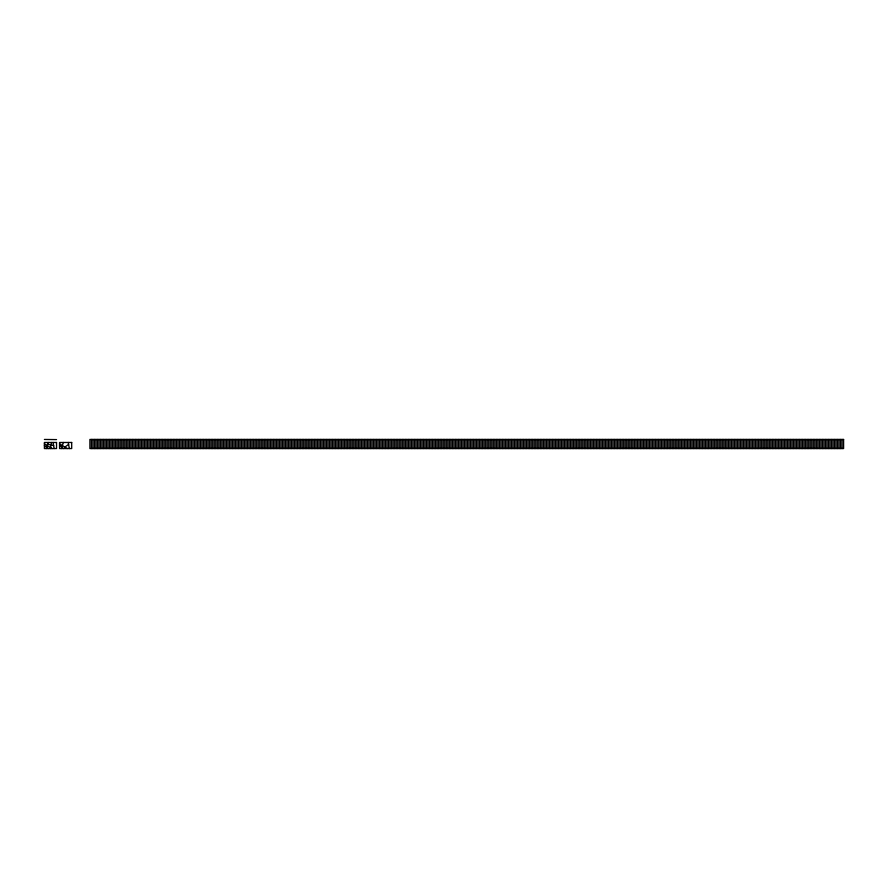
<?xml version="1.0" encoding="UTF-8"?>
<svg xmlns="http://www.w3.org/2000/svg" width="888" height="888" viewBox="0 0 888 888"><rect width="100%" height="100%" fill="white"/><g stroke="black" fill="none" stroke-linecap="round" stroke-linejoin="round"><path stroke-width="1.33" d="M51.437 442.479L50.461 448.551M46.243 448.551L48.185 442.479M61.405 448.551L63.348 442.479M64.868 447.075L68.598 444.4M44.4 439.449L56.532 439.604M47.619 444.222L53.635 445.521M59.563 443.811L67.266 448.551M44.4 443.811L52.103 448.551M59.563 445.521L63.425 448.551M44.4 445.521L48.252 448.551M68.265 442.479L69.331 448.551M53.091 442.479L54.168 448.551M842.079 439.449L842.079 448.551M840.57 439.449L840.57 448.551M839.049 439.449L839.049 448.551M837.539 439.449L837.539 448.551M836.019 439.449L836.019 448.551M834.498 439.449L834.498 448.551M832.988 439.449L832.988 448.551M831.468 439.449L831.468 448.551M829.947 439.449L829.947 448.551M828.437 439.449L828.437 448.551M826.917 439.449L826.917 448.551M825.407 439.449L825.407 448.551M823.886 439.449L823.886 448.551M822.366 439.449L822.366 448.551M820.856 439.449L820.856 448.551M819.335 439.449L819.335 448.551M817.815 439.449L817.815 448.551M816.305 439.449L816.305 448.551M814.784 439.449L814.784 448.551M813.275 439.449L813.275 448.551M811.754 439.449L811.754 448.551M810.233 439.449L810.233 448.551M808.724 439.449L808.724 448.551M807.203 439.449L807.203 448.551M805.682 439.449L805.682 448.551M804.173 439.449L804.173 448.551M802.652 439.449L802.652 448.551M801.143 439.449L801.143 448.551M799.622 439.449L799.622 448.551M798.101 439.449L798.101 448.551M796.591 439.449L796.591 448.551M795.071 439.449L795.071 448.551M793.55 439.449L793.55 448.551M792.041 439.449L792.041 448.551M790.52 439.449L790.52 448.551M789.01 439.449L789.01 448.551M787.49 439.449L787.49 448.551M785.969 439.449L785.969 448.551M784.459 439.449L784.459 448.551M782.939 439.449L782.939 448.551M781.418 439.449L781.418 448.551M779.908 439.449L779.908 448.551M778.388 439.449L778.388 448.551M776.878 439.449L776.878 448.551M775.357 439.449L775.357 448.551M773.837 439.449L773.837 448.551M772.327 439.449L772.327 448.551M770.806 439.449L770.806 448.551M769.297 439.449L769.297 448.551M767.776 439.449L767.776 448.551M766.255 439.449L766.255 448.551M764.746 439.449L764.746 448.551M763.225 439.449L763.225 448.551M761.704 439.449L761.704 448.551M760.195 439.449L760.195 448.551M758.674 439.449L758.674 448.551M757.164 439.449L757.164 448.551M755.644 439.449L755.644 448.551M754.123 439.449L754.123 448.551M752.613 439.449L752.613 448.551M751.093 439.449L751.093 448.551M749.572 439.449L749.572 448.551M748.062 439.449L748.062 448.551M746.542 439.449L746.542 448.551M745.032 439.449L745.032 448.551M743.511 439.449L743.511 448.551M741.991 439.449L741.991 448.551M740.481 439.449L740.481 448.551M738.96 439.449L738.96 448.551M737.44 439.449L737.44 448.551M735.93 439.449L735.93 448.551M734.409 439.449L734.409 448.551M732.9 439.449L732.9 448.551M731.379 439.449L731.379 448.551M729.858 439.449L729.858 448.551M728.349 439.449L728.349 448.551M726.828 439.449L726.828 448.551M725.307 439.449L725.307 448.551M723.798 439.449L723.798 448.551M722.277 439.449L722.277 448.551M720.767 439.449L720.767 448.551M719.247 439.449L719.247 448.551M717.726 439.449L717.726 448.551M716.216 439.449L716.216 448.551M714.696 439.449L714.696 448.551M713.175 439.449L713.175 448.551M711.665 439.449L711.665 448.551M710.145 439.449L710.145 448.551M708.635 439.449L708.635 448.551M707.114 439.449L707.114 448.551M705.594 439.449L705.594 448.551M704.084 439.449L704.084 448.551M702.563 439.449L702.563 448.551M701.043 439.449L701.043 448.551M699.533 439.449L699.533 448.551M698.012 439.449L698.012 448.551M696.503 439.449L696.503 448.551M694.982 439.449L694.982 448.551M693.461 439.449L693.461 448.551M691.952 439.449L691.952 448.551M690.431 439.449L690.431 448.551M688.922 439.449L688.922 448.551M687.401 439.449L687.401 448.551M685.88 439.449L685.88 448.551M684.37 439.449L684.37 448.551M682.85 439.449L682.85 448.551M681.329 439.449L681.329 448.551M679.82 439.449L679.82 448.551M678.299 439.449L678.299 448.551M676.789 439.449L676.789 448.551M675.269 439.449L675.269 448.551M673.748 439.449L673.748 448.551M672.238 439.449L672.238 448.551M670.718 439.449L670.718 448.551M669.197 439.449L669.197 448.551M667.687 439.449L667.687 448.551M666.167 439.449L666.167 448.551M664.657 439.449L664.657 448.551M663.136 439.449L663.136 448.551M661.615 439.449L661.615 448.551M660.106 439.449L660.106 448.551M658.585 439.449L658.585 448.551M657.065 439.449L657.065 448.551M655.555 439.449L655.555 448.551M654.034 439.449L654.034 448.551M652.525 439.449L652.525 448.551M651.004 439.449L651.004 448.551M649.483 439.449L649.483 448.551M647.974 439.449L647.974 448.551M646.453 439.449L646.453 448.551M644.932 439.449L644.932 448.551M643.423 439.449L643.423 448.551M641.902 439.449L641.902 448.551M640.392 439.449L640.392 448.551M638.872 439.449L638.872 448.551M637.351 439.449L637.351 448.551M635.841 439.449L635.841 448.551M634.321 439.449L634.321 448.551M632.8 439.449L632.8 448.551M631.29 439.449L631.29 448.551M629.77 439.449L629.77 448.551M628.26 439.449L628.26 448.551M626.739 439.449L626.739 448.551M625.219 439.449L625.219 448.551M623.709 439.449L623.709 448.551M622.188 439.449L622.188 448.551M620.679 439.449L620.679 448.551M619.158 439.449L619.158 448.551M617.637 439.449L617.637 448.551M616.128 439.449L616.128 448.551M614.607 439.449L614.607 448.551M613.086 439.449L613.086 448.551M611.577 439.449L611.577 448.551M610.056 439.449L610.056 448.551M608.546 439.449L608.546 448.551M607.026 439.449L607.026 448.551M605.505 439.449L605.505 448.551M603.995 439.449L603.995 448.551M602.475 439.449L602.475 448.551M600.954 439.449L600.954 448.551M599.444 439.449L599.444 448.551M597.924 439.449L597.924 448.551M596.414 439.449L596.414 448.551M594.893 439.449L594.893 448.551M593.373 439.449L593.373 448.551M591.863 439.449L591.863 448.551M590.342 439.449L590.342 448.551M588.822 439.449L588.822 448.551M587.312 439.449L587.312 448.551M585.791 439.449L585.791 448.551M584.282 439.449L584.282 448.551M582.761 439.449L582.761 448.551M581.24 439.449L581.24 448.551M579.731 439.449L579.731 448.551M578.21 439.449L578.21 448.551M576.689 439.449L576.689 448.551M575.18 439.449L575.18 448.551M573.659 439.449L573.659 448.551M572.15 439.449L572.15 448.551M570.629 439.449L570.629 448.551M569.108 439.449L569.108 448.551M567.599 439.449L567.599 448.551M566.078 439.449L566.078 448.551M564.557 439.449L564.557 448.551M563.048 439.449L563.048 448.551M561.527 439.449L561.527 448.551M560.017 439.449L560.017 448.551M558.496 439.449L558.496 448.551M556.976 439.449L556.976 448.551M555.466 439.449L555.466 448.551M553.946 439.449L553.946 448.551M552.436 439.449L552.436 448.551M550.915 439.449L550.915 448.551M549.394 439.449L549.394 448.551M547.885 439.449L547.885 448.551M546.364 439.449L546.364 448.551M544.844 439.449L544.844 448.551M543.334 439.449L543.334 448.551M541.813 439.449L541.813 448.551M540.304 439.449L540.304 448.551M538.783 439.449L538.783 448.551M537.262 439.449L537.262 448.551M535.753 439.449L535.753 448.551M534.232 439.449L534.232 448.551M532.711 439.449L532.711 448.551M531.202 439.449L531.202 448.551M529.681 439.449L529.681 448.551M528.171 439.449L528.171 448.551M526.651 439.449L526.651 448.551M525.13 439.449L525.13 448.551M523.62 439.449L523.62 448.551M522.1 439.449L522.1 448.551M520.579 439.449L520.579 448.551M519.069 439.449L519.069 448.551M517.549 439.449L517.549 448.551M516.039 439.449L516.039 448.551M514.518 439.449L514.518 448.551M512.998 439.449L512.998 448.551M511.488 439.449L511.488 448.551M509.967 439.449L509.967 448.551M508.447 439.449L508.447 448.551M506.937 439.449L506.937 448.551M505.416 439.449L505.416 448.551M503.907 439.449L503.907 448.551M502.386 439.449L502.386 448.551M500.865 439.449L500.865 448.551M499.356 439.449L499.356 448.551M497.835 439.449L497.835 448.551M496.314 439.449L496.314 448.551M494.805 439.449L494.805 448.551M493.284 439.449L493.284 448.551M491.774 439.449L491.774 448.551M490.254 439.449L490.254 448.551M488.733 439.449L488.733 448.551M487.223 439.449L487.223 448.551M485.703 439.449L485.703 448.551M484.182 439.449L484.182 448.551M482.672 439.449L482.672 448.551M481.152 439.449L481.152 448.551M479.642 439.449L479.642 448.551M478.121 439.449L478.121 448.551M476.601 439.449L476.601 448.551M475.091 439.449L475.091 448.551M473.57 439.449L473.57 448.551M472.061 439.449L472.061 448.551M470.54 439.449L470.54 448.551M469.019 439.449L469.019 448.551M467.51 439.449L467.51 448.551M465.989 439.449L465.989 448.551M464.468 439.449L464.468 448.551M462.959 439.449L462.959 448.551M461.438 439.449L461.438 448.551M459.929 439.449L459.929 448.551M458.408 439.449L458.408 448.551M456.887 439.449L456.887 448.551M455.378 439.449L455.378 448.551M453.857 439.449L453.857 448.551M452.336 439.449L452.336 448.551M450.827 439.449L450.827 448.551M449.306 439.449L449.306 448.551M447.796 439.449L447.796 448.551M446.276 439.449L446.276 448.551M444.755 439.449L444.755 448.551M443.245 439.449L443.245 448.551M441.725 439.449L441.725 448.551M440.204 439.449L440.204 448.551M438.694 439.449L438.694 448.551M437.174 439.449L437.174 448.551M435.664 439.449L435.664 448.551M434.143 439.449L434.143 448.551M432.623 439.449L432.623 448.551M431.113 439.449L431.113 448.551M429.592 439.449L429.592 448.551M428.072 439.449L428.072 448.551M426.562 439.449L426.562 448.551M425.041 439.449L425.041 448.551M423.532 439.449L423.532 448.551M422.011 439.449L422.011 448.551M420.49 439.449L420.49 448.551M418.981 439.449L418.981 448.551M417.46 439.449L417.46 448.551M415.939 439.449L415.939 448.551M414.43 439.449L414.43 448.551M412.909 439.449L412.909 448.551M411.399 439.449L411.399 448.551M409.879 439.449L409.879 448.551M408.358 439.449L408.358 448.551M406.848 439.449L406.848 448.551M405.328 439.449L405.328 448.551M403.818 439.449L403.818 448.551M402.297 439.449L402.297 448.551M400.777 439.449L400.777 448.551M399.267 439.449L399.267 448.551M397.746 439.449L397.746 448.551M396.226 439.449L396.226 448.551M394.716 439.449L394.716 448.551M393.195 439.449L393.195 448.551M391.686 439.449L391.686 448.551M390.165 439.449L390.165 448.551M388.644 439.449L388.644 448.551M387.135 439.449L387.135 448.551M385.614 439.449L385.614 448.551M384.093 439.449L384.093 448.551M382.584 439.449L382.584 448.551M381.063 439.449L381.063 448.551M379.553 439.449L379.553 448.551M378.033 439.449L378.033 448.551M376.512 439.449L376.512 448.551M375.002 439.449L375.002 448.551M373.482 439.449L373.482 448.551M371.961 439.449L371.961 448.551M370.451 439.449L370.451 448.551M368.931 439.449L368.931 448.551M367.421 439.449L367.421 448.551M365.9 439.449L365.9 448.551M364.38 439.449L364.38 448.551M362.87 439.449L362.87 448.551M361.349 439.449L361.349 448.551M359.829 439.449L359.829 448.551M358.319 439.449L358.319 448.551M356.798 439.449L356.798 448.551M355.289 439.449L355.289 448.551M353.768 439.449L353.768 448.551M352.247 439.449L352.247 448.551M350.738 439.449L350.738 448.551M349.217 439.449L349.217 448.551M347.696 439.449L347.696 448.551M346.187 439.449L346.187 448.551M344.666 439.449L344.666 448.551M343.156 439.449L343.156 448.551M341.636 439.449L341.636 448.551M340.115 439.449L340.115 448.551M338.606 439.449L338.606 448.551M337.085 439.449L337.085 448.551M335.564 439.449L335.564 448.551M334.055 439.449L334.055 448.551M332.534 439.449L332.534 448.551M331.024 439.449L331.024 448.551M329.504 439.449L329.504 448.551M327.983 439.449L327.983 448.551M326.473 439.449L326.473 448.551M324.953 439.449L324.953 448.551M323.443 439.449L323.443 448.551M321.922 439.449L321.922 448.551M320.401 439.449L320.401 448.551M318.892 439.449L318.892 448.551M317.371 439.449L317.371 448.551M315.851 439.449L315.851 448.551M314.341 439.449L314.341 448.551M312.82 439.449L312.82 448.551M311.311 439.449L311.311 448.551M309.79 439.449L309.79 448.551M308.269 439.449L308.269 448.551M306.76 439.449L306.76 448.551M305.239 439.449L305.239 448.551M303.718 439.449L303.718 448.551M302.209 439.449L302.209 448.551M300.688 439.449L300.688 448.551M299.178 439.449L299.178 448.551M297.658 439.449L297.658 448.551M296.137 439.449L296.137 448.551M294.627 439.449L294.627 448.551M293.107 439.449L293.107 448.551M291.586 439.449L291.586 448.551M290.076 439.449L290.076 448.551M288.556 439.449L288.556 448.551M287.046 439.449L287.046 448.551M285.525 439.449L285.525 448.551M284.005 439.449L284.005 448.551M282.495 439.449L282.495 448.551M280.974 439.449L280.974 448.551M279.454 439.449L279.454 448.551M277.944 439.449L277.944 448.551M276.423 439.449L276.423 448.551M274.914 439.449L274.914 448.551M273.393 439.449L273.393 448.551M271.872 439.449L271.872 448.551M270.363 439.449L270.363 448.551M268.842 439.449L268.842 448.551M267.321 439.449L267.321 448.551M265.812 439.449L265.812 448.551M264.291 439.449L264.291 448.551M262.781 439.449L262.781 448.551M261.261 439.449L261.261 448.551M259.74 439.449L259.74 448.551M258.23 439.449L258.23 448.551M256.71 439.449L256.71 448.551M255.2 439.449L255.2 448.551M253.679 439.449L253.679 448.551M252.159 439.449L252.159 448.551M250.649 439.449L250.649 448.551M249.128 439.449L249.128 448.551M247.608 439.449L247.608 448.551M246.098 439.449L246.098 448.551M244.577 439.449L244.577 448.551M243.068 439.449L243.068 448.551M241.547 439.449L241.547 448.551M240.026 439.449L240.026 448.551M238.517 439.449L238.517 448.551M236.996 439.449L236.996 448.551M235.475 439.449L235.475 448.551M233.966 439.449L233.966 448.551M232.445 439.449L232.445 448.551M230.936 439.449L230.936 448.551M229.415 439.449L229.415 448.551M227.894 439.449L227.894 448.551M226.385 439.449L226.385 448.551M224.864 439.449L224.864 448.551M223.343 439.449L223.343 448.551M221.834 439.449L221.834 448.551M220.313 439.449L220.313 448.551M218.803 439.449L218.803 448.551M217.283 439.449L217.283 448.551M215.762 439.449L215.762 448.551M214.252 439.449L214.252 448.551M212.732 439.449L212.732 448.551M211.211 439.449L211.211 448.551M209.701 439.449L209.701 448.551M208.181 439.449L208.181 448.551M206.671 439.449L206.671 448.551M205.15 439.449L205.15 448.551M203.63 439.449L203.63 448.551M202.12 439.449L202.12 448.551M200.599 439.449L200.599 448.551M199.079 439.449L199.079 448.551M197.569 439.449L197.569 448.551M196.048 439.449L196.048 448.551M194.539 439.449L194.539 448.551M193.018 439.449L193.018 448.551M191.497 439.449L191.497 448.551M189.988 439.449L189.988 448.551M188.467 439.449L188.467 448.551M186.957 439.449L186.957 448.551M185.437 439.449L185.437 448.551M183.916 439.449L183.916 448.551M182.406 439.449L182.406 448.551M180.886 439.449L180.886 448.551M179.365 439.449L179.365 448.551M177.855 439.449L177.855 448.551M176.335 439.449L176.335 448.551M174.825 439.449L174.825 448.551M173.304 439.449L173.304 448.551M171.784 439.449L171.784 448.551M170.274 439.449L170.274 448.551M168.753 439.449L168.753 448.551M167.233 439.449L167.233 448.551M165.723 439.449L165.723 448.551M164.202 439.449L164.202 448.551M162.693 439.449L162.693 448.551M161.172 439.449L161.172 448.551M159.651 439.449L159.651 448.551M158.142 439.449L158.142 448.551M156.621 439.449L156.621 448.551M155.1 439.449L155.1 448.551M153.591 439.449L153.591 448.551M152.07 439.449L152.07 448.551M150.56 439.449L150.56 448.551M149.04 439.449L149.04 448.551M147.519 439.449L147.519 448.551M146.009 439.449L146.009 448.551M144.489 439.449L144.489 448.551M142.968 439.449L142.968 448.551M141.458 439.449L141.458 448.551M139.938 439.449L139.938 448.551M138.428 439.449L138.428 448.551M136.907 439.449L136.907 448.551M135.387 439.449L135.387 448.551M133.877 439.449L133.877 448.551M132.356 439.449L132.356 448.551M130.836 439.449L130.836 448.551M129.326 439.449L129.326 448.551M127.805 439.449L127.805 448.551M126.296 439.449L126.296 448.551M124.775 439.449L124.775 448.551M123.254 439.449L123.254 448.551M121.745 439.449L121.745 448.551M120.224 439.449L120.224 448.551M118.703 439.449L118.703 448.551M117.194 439.449L117.194 448.551M115.673 439.449L115.673 448.551M114.163 439.449L114.163 448.551M112.643 439.449L112.643 448.551M111.122 439.449L111.122 448.551M109.613 439.449L109.613 448.551M108.092 439.449L108.092 448.551M106.582 439.449L106.582 448.551M105.062 439.449L105.062 448.551M103.541 439.449L103.541 448.551M102.031 439.449L102.031 448.551M100.511 439.449L100.511 448.551M98.99 439.449L98.99 448.551M97.48 439.449L97.48 448.551M95.96 439.449L95.96 448.551M94.45 439.449L94.45 448.551M92.929 439.449L92.929 448.551M91.409 439.449L91.409 448.551M843.6 439.449L89.899 439.449L89.899 448.551L843.6 448.551L843.6 439.449M56.532 442.479L44.4 442.479L44.4 448.551L56.532 448.551L56.532 442.479M71.695 442.479L59.563 442.479L59.563 448.551L71.695 448.551L71.695 442.479"/></g></svg>
